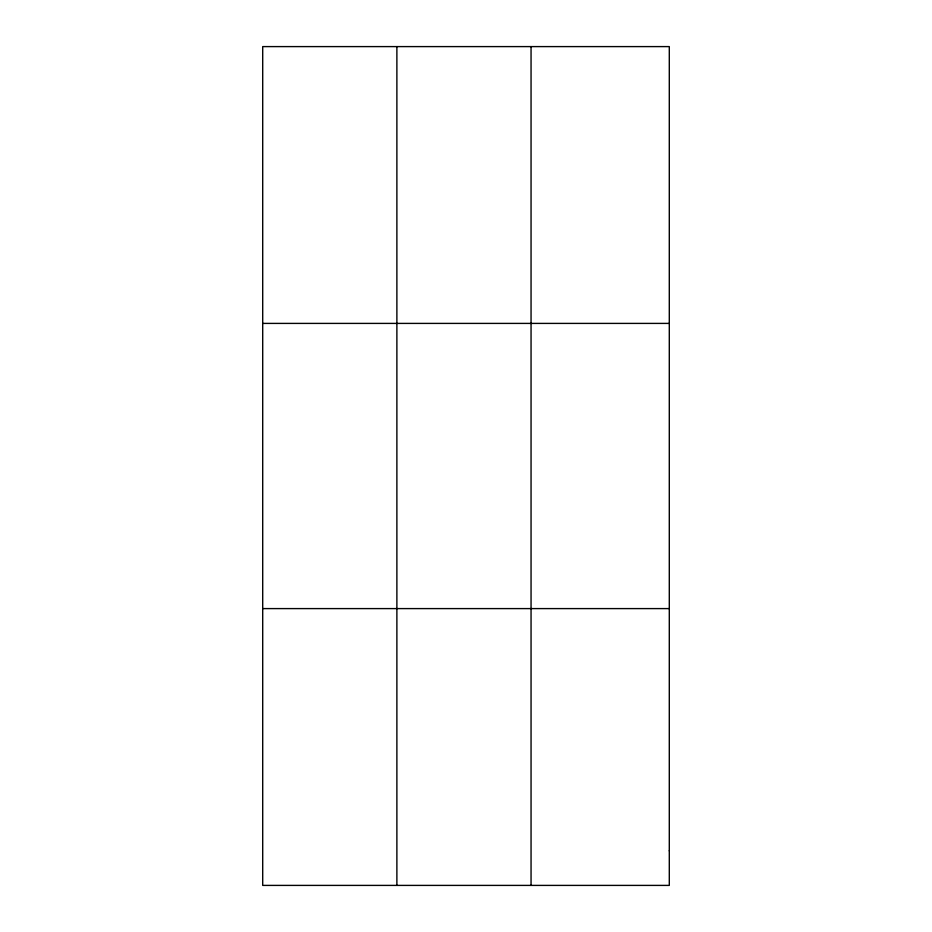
<?xml version="1.0" encoding="UTF-8"?>
<svg xmlns="http://www.w3.org/2000/svg" width="932" height="932" viewBox="0 0 932 932"><rect width="100%" height="100%" fill="white"/><g stroke="black" fill="none" stroke-linecap="round" stroke-linejoin="round"><path stroke-width="1.4" d="M396.881 46.6L396.881 885.4M531.054 46.6L531.054 885.4M262.707 323.404L669.293 323.404M262.707 608.596L669.293 608.596M669.293 850.799L669.293 885.4L262.707 885.4L262.707 46.6L669.293 46.6L669.293 850.799"/></g></svg>
